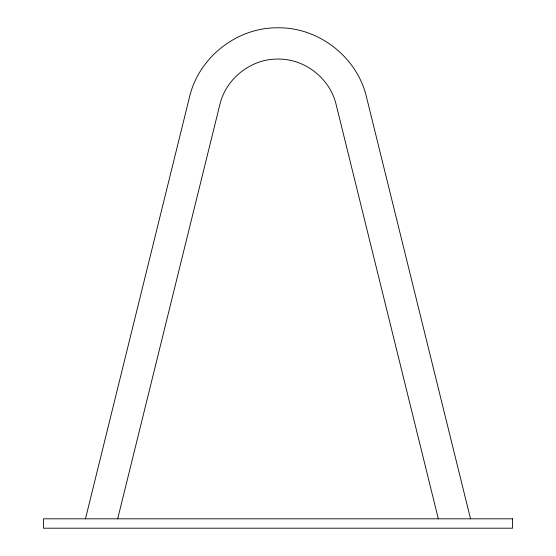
<?xml version="1.0" encoding="UTF-8"?>
<svg xmlns="http://www.w3.org/2000/svg" width="556" height="556" viewBox="0 0 556 556"><rect width="100%" height="100%" fill="white"/><g stroke="black" fill="none" stroke-linecap="round" stroke-linejoin="round"><path stroke-width="0.83" d="M85.471 518.817L189.485 97.133C198.756 57.275 237.078 27.258 278 27.8C318.922 27.258 357.244 57.275 366.515 97.133L470.529 518.817M117.684 518.817L219.849 104.625C225.945 78.438 251.117 58.721 278 59.075C304.883 58.721 330.055 78.438 336.151 104.625L438.316 518.817M512.562 518.817L43.438 518.817L43.438 528.2L512.562 528.2L512.562 518.817"/></g></svg>
